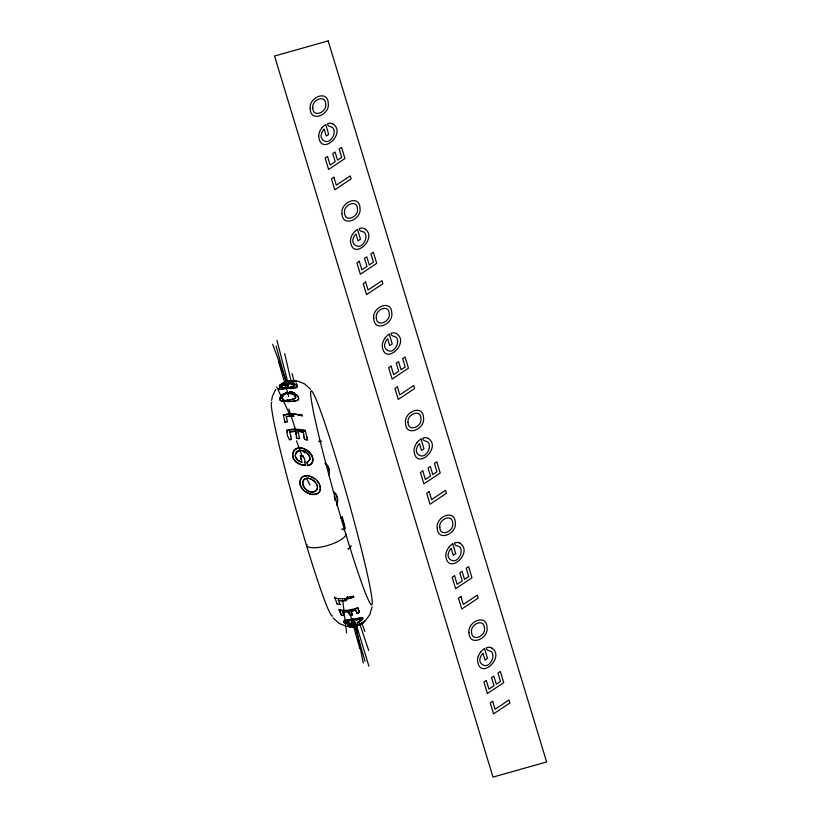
<?xml version="1.0" encoding="UTF-8"?>
<svg xmlns="http://www.w3.org/2000/svg" width="818" height="818" viewBox="0 0 818 818"><rect width="100%" height="100%" fill="white"/><g stroke="black" fill="none" stroke-linecap="round" stroke-linejoin="round"><path stroke-width="1.23" d="M318.713 136.177C320.584 157.24 347.036 133.119 332.967 123.958M350.462 240.993C352.333 262.057 378.785 237.936 364.726 228.774M337.507 501.557L337.548 499.307A11.687 10.654 70.9 0 0 337.466 498.172M295.738 397.436L294.695 395.339L291.29 393.662M360.401 619.666L360.401 619.819A4.581 1.155 -31.7 0 1 360.257 620.208A4.448 1.125 -31.3 0 0 360.401 619.942L360.227 619.349M328.816 474.368L329.02 469.307A8.344 7.168 47.1 0 0 327.261 465.299M329 473.438L329.194 471.025M271.576 400.38L272.568 395.82L275.758 389.46M372.078 606.864L369.777 614.717L365.523 620.484M328.805 474.379L328.539 475.299M337.016 504.205L336.617 505.463C338.182 501.158 338.182 495.156 333.959 492.354A6.595 6.299 -88 0 0 333.345 491.996M293.141 452.272C291.658 456.209 293.877 460.667 297.261 462.845A16.319 13.2 -16.2 0 0 298.314 463.377M321.76 133.017C318.478 139.224 326.985 145.001 331.208 139.05C333.519 136.626 334.859 132.966 333.846 129.673C333.315 125.532 327.169 127.874 327.619 123.661A6.738 6.35 -7 0 1 333.018 123.876M280.922 387.374L281.433 386.648M360.237 620.218C350.104 628.592 370.605 615.739 359.501 617.825C356.873 619.471 335.728 619.574 347.752 623.93M279.817 385.513L286.883 381.536L281.678 383.908L285.594 381.965M363.161 622.447L365.145 620.842M319.03 492.262A6.687 6.268 5.2 0 1 316.096 494.195A6.697 6.278 5.2 0 0 319.02 492.262L319.153 492.037A6.217 5.828 49.7 0 0 320.288 489.236M293.897 385.871L294.02 385.237A8.763 2.352 -0.6 0 0 293.273 384.664M279.746 387.231L278.918 389.542L288.181 388.223L287.895 385.125L285.308 385.636L285.472 387.64L280.86 387.64A6.605 1.35 -32.6 0 1 280.85 387.405M346.28 598.224L347.732 596.864L347.21 597.314M281.76 395.206C279.582 396.75 278.754 401.096 282.394 401.331M296.74 381.045L292.251 380.605L286.658 381.617M364.848 621.169L363.325 622.334M295.717 449.062C292.619 451.015 291.914 455.36 293.498 458.499M343.529 529.911L345.319 528.387L343.182 520.463M342.599 518.346L342.21 516.925L340.738 518.121M342.21 516.925L340.595 518.223M349.807 597.58L351.126 596.598L351.372 597.774M294.5 383.99L289.347 383.121L283.785 384.44A7.137 3.282 -25 0 0 282.721 385.033L279.541 387.446L278.744 389.45M350.227 597.242L351.126 596.598M347.118 621.578L346.73 622.048A6.605 1.667 1.4 0 0 346.75 622.293C363.57 626.833 334.368 621.864 353.724 619.962M364 621.639C367.282 619.451 359.276 624.696 363.57 621.915M295.359 449.317C299.603 446.26 305.4 448.622 308.826 451.843M281.627 385.656L285.206 383.877M361.362 623.684L362.926 622.682L359.552 624.328L360.309 624.001M361.587 623.561L362.783 622.733M289.664 392.251L283.856 393.632A6.35 3.742 -28.3 0 0 281.852 395.247A6.452 3.814 -28.3 0 1 284.296 393.519M360.298 624.093L354.542 626.087M309.306 475.994L306.126 475.708L303.222 476.546A6.35 6.227 76.7 0 0 301.228 478.274C298.263 482.313 300.748 488.009 304.224 490.872M356.127 611.291L355.574 609.931L351.116 611.486M304.01 476.178L303.611 476.352A6.452 6.319 76.2 0 0 301.239 478.274L301.065 478.479A6.155 5.603 -81.5 0 0 300.145 481.475M355.574 609.931L351.045 611.322L351.873 613.398M344.726 620.719L343.816 621.373L344.276 622.345M285.451 392.896L287.527 392.364M357.599 624.809L351.628 626.097M313.989 491.679L314.286 491.587A4.898 4.622 -4 0 0 316.392 490.248A4.969 4.673 -4.4 0 1 313.979 491.638L313.683 491.751A6.155 5.644 -5 0 1 312.098 491.833L311.781 491.853A6.063 5.542 -4.9 0 0 313.969 491.628M293.713 384.849C290.564 380.554 274.224 388.714 284.511 387.804M348.693 620.974L350.452 620.576M298.233 448.039L296.791 448.479A7.137 6.933 -61.3 0 0 295.717 449.072M286.259 383.56L287.967 383.233M355.503 625.422L354.654 625.617M287.149 431.771C285.911 436.137 292.537 444.747 290.758 435.943M355.124 626.077L354.562 626.199M289.051 439.716L291.556 439.246M304.838 475.923L307.016 475.687M359.235 617.887L360.022 617.723M354.214 624.103L355.718 623.766L351.096 624.349M281.862 389.256L280.656 389.48M350.717 620.525L351.525 620.371M353.161 620.064L359.818 619.175M351.791 620.32L352.589 620.167M354.787 619.758L359.501 619.134M353.468 619.103L350.564 619.604M346.73 620.238L348.294 619.972M290.85 436.352L289.766 431.832L295.339 431.352L296.085 434.419M286.76 383.969L290.758 383.795L293.437 384.644M289.766 431.832L295.339 431.352M293.038 401.178L287.435 401.638M314.347 494.522L316.075 494.144L310.267 494.144M290.073 387.303L293.682 386.035L290.053 387.006L290.134 387.977L295.697 387.139L296.924 386.352L296.484 385.227M342.701 611.823L348.529 611.68C347.967 614.604 352.967 617.13 352.006 613.705M350.043 615.453L352.517 614.962M291.729 401.362L291.29 401.403A8.333 1.595 -7.3 0 1 289.879 401.587M350.452 626.486C348.182 626.731 352.507 626.281 350.779 626.465M349.317 626.578C352.241 626.752 343.662 626.118 348.744 626.547M352.793 624.298L345.37 623.06M289.541 401.546L288.672 401.597M349.859 626.629L351.014 626.639M347.292 626.251L349.225 626.261L347.609 626.261M296.515 436.199C294.93 438.571 300.267 439.45 299.429 437.65M297.067 438.458L299.644 438.571M287.445 400.145L286.893 400.135M300.666 457.262C300.462 451.792 306.351 459.604 304.766 462.426M300.237 455.585L303.028 455.708L303.181 456.311M293.611 380.728L289.224 380.994L293.907 380.738L292.036 373.54M298.55 434.061C295.39 429.736 305.523 431.137 303.662 435.186M297.916 431.423L302.885 432.006M304.603 461.812L305.574 465.524L300.707 464.573M305.574 465.524L303.979 465.37M312.548 494.542L311.627 494.43M301.188 447.998L299.337 447.896A8.18 7.986 -65.7 0 0 298.233 448.049M343.09 612.825C345.912 615.79 342.149 616.516 340.963 614.175M344.225 615.637L341.351 615.136L340.697 613.51M362.19 617.549L361.893 617.508A14.663 1.687 -7.8 0 1 361.863 618.183M282.987 401.433L280.155 400.114M348.713 624.124L349.388 624.226M304.112 437.027C302.527 439.297 308.662 441.076 307.271 438.704M304.685 439.368L307.578 439.951M310.717 494.256L309.817 494.011M301.106 458.949L301.985 462.354L297.875 460.309L295.502 456.546A6.605 5.685 -54.4 0 1 295.329 455.677L295.502 453.867A4.397 4.029 -43.8 0 1 296.525 451.884M301.985 462.354C286.32 457.047 302.476 443.172 308.897 455.37M301.77 464.91L298.253 463.458M297.803 381.116L304.449 383.806L310.564 389.256M345.84 626.128L339.194 623.439L333.079 617.989M291.729 393.785L292.578 394.082M293.703 383.693L296.607 385.35A11.677 3.241 5.3 0 1 296.893 385.687M283.488 399.562L282.404 398.724A7.699 3.282 -35.5 0 1 282.169 398.131L282.772 396.26A4.151 1.973 -28 0 1 283.652 395.298M307.169 478.264A8.497 8.395 47.7 0 1 311.116 479.103L314.04 480.923L316.341 483.581M292.987 394.256L293.744 394.654M396.485 333.591C410.544 342.752 384.092 366.863 382.221 345.799A14.059 13.252 -7 0 1 383.049 341.812A16.503 15.552 -7 0 1 385.309 337.742M428.233 438.407C442.303 447.569 415.851 471.679 413.98 450.616A14.059 13.252 -7 0 1 414.798 446.628A16.503 15.552 -7 0 1 417.068 442.558M459.992 543.213C474.051 552.375 447.599 576.496 445.728 555.432A14.059 13.252 -7 0 1 446.556 551.444A16.503 15.552 -7 0 1 448.816 547.375M491.741 648.03C505.81 657.191 479.358 681.302 477.487 660.249A14.059 13.252 -7 0 1 478.315 656.251M294.572 393.499L298.253 396.679M298.948 463.826L296.044 461.904M333.366 492.027L333.959 492.354M313.11 480.207L315.298 482.17M304.981 491.485L304.214 490.861M296.198 394.491L298.11 396.423M314.787 478.653C316.709 479.144 320.503 486.045 319.204 483.714M308.161 451.26L311.801 455.687A11.677 10.348 26.7 0 1 312.292 456.659M303.509 490.197L300.912 486.567A9.059 8.17 -80.9 0 1 299.848 481.454M306.934 478.377A5.798 5.716 42.5 0 0 305.717 478.653L305.257 478.827A4.305 4.254 85.6 0 0 303.693 480.064A4.397 4.284 -76.2 0 0 302.65 482.722A6.636 6.237 -74.4 0 0 303.253 485.698L305.267 488.673M294.961 395.595L295.727 396.955A5.194 2.25 -5.8 0 1 293.693 398.949M282.496 398.857L282.599 398.979A9.479 4.029 -28.9 0 0 282.946 399.337M317.425 481.137L318.948 483.264M310.615 453.837C314.337 457.456 313.366 464.818 307.568 465.36L306.893 462.702M280.83 386.485L281.729 387.906M357.578 623.091L357.282 622.549M316.341 483.581L317.445 486.669A4.928 4.775 13.9 0 1 316.423 490.268A5.194 5.041 15.9 0 0 317.272 485.698M303.55 486.352L303.907 486.976A10.245 9.785 -63.4 0 0 304.552 487.855M352.231 622.876L352.66 623.674L351.801 622.038L354.501 621.557L355.666 623.684L354.726 622.007M352.129 622.682L351.801 622.038L354.603 621.762M306.75 478.673L310.002 485.054M316.627 484.082L316.873 484.604M276.689 386.832L290.165 415.329M359.429 612.15L357.026 613.49M356.648 612.57C356.74 614.574 360.523 612.426 358.979 611.066M359.092 611.343L358.857 610.79M356.791 612.917L356.075 611.179M358.918 610.934L358.499 609.921M352.129 614.011L351.812 613.244M358.57 610.085L358.1 608.919M344.122 615.392L343.754 614.482M358.172 609.093L357.824 608.234M349.122 613.193L349.337 613.735M357.967 608.582L357.548 607.529M343.478 613.786L342.609 611.567L348.601 611.874M339.306 609.942L340.83 613.848M357.691 607.886C352.793 609.349 345.237 611.659 339.163 609.563L340.155 612.13M348.683 612.068L348.897 612.641M340.288 612.477L340.564 613.173M296.494 440.851L302.394 456.659M272.711 344.368L286.74 382.272M340.094 604.747L338.284 599.686M337.169 604.175L334.644 597.089M353.765 597.416L353.182 595.801M309.511 456.638L309.889 458.775A4.448 4.008 15.3 0 1 309.817 459.379L306.944 462.876M361.914 623.265L364.808 631.516M359.603 623.367L368.714 650.484M288.907 409.041L296.576 432.845M319.664 440.074L320.032 441.26M320.247 441.935L320.513 442.783M304.756 452.344L304.92 452.875M389.245 334.143L392.231 343.989L389.757 345.636L387.681 338.795A10.552 9.949 -7 0 0 385.278 342.65C381.924 348.969 390.707 354.654 394.849 348.54C397.098 346.086 398.386 342.435 397.313 339.173C396.699 335.124 390.667 337.507 391.127 333.284A6.738 6.35 -7 0 1 396.526 333.499M420.994 438.959L423.98 448.806L421.505 450.452L419.429 443.612A10.552 9.949 -7 0 0 417.037 447.456C413.683 453.786 422.466 459.471 426.607 453.356C428.847 450.902 430.145 447.241 429.072 443.98C428.458 439.92 422.405 442.364 422.886 438.1A6.738 6.35 -7 0 1 428.284 438.315M452.753 543.765L455.738 553.622L453.264 555.269L451.188 548.418A10.552 9.949 -7 0 0 448.785 552.273C445.483 558.469 454.01 564.256 458.233 558.305C460.534 555.872 461.873 552.222 460.861 548.929C460.35 544.757 454.174 547.181 454.644 542.917A6.738 6.35 -7 0 1 460.033 543.121M484.512 648.582L487.497 658.429L485.023 660.075L482.947 653.234A10.552 9.949 -7 0 0 480.544 657.089C477.191 663.408 485.974 669.093 490.115 662.979C492.364 660.525 493.653 656.874 492.579 653.613C491.966 649.574 485.923 651.966 486.393 647.723A6.738 6.35 -7 0 1 491.792 647.938M356.617 625.729L368.898 666.23M278.314 360.728L288.682 396.587M353.795 622.017L365.012 661.322M349.726 612.437L359.777 648.48M276.075 346.014L287.077 385.534M342.405 517.63L343.366 521.168M344.133 523.99L344.511 525.391M276.934 340.421L287.588 381.372M349.879 545.718L350.625 548.602M300.564 456.843L301.208 459.368M334.94 498.54L335.094 499.215M306.811 436.843L307.425 439.327M306.965 437.466L305.349 430.81M303.55 434.726L304.224 437.497M299.541 438.111L298.447 433.622M295.973 433.969L296.617 436.648M305.492 431.403L305.206 430.227L303.989 429.931L294.347 428.959L286.75 430.084L287.21 432.016M284.684 353.652L290.911 380.36M287.527 421.965L286.208 416.035M285.042 422.671L283.304 414.757M302.006 416.403L301.515 414.215M355.646 625.064L363.264 662.999M329.02 469.307L329.122 470.053M342.65 600.013L346.617 632.876M288.181 388.223C289.531 384.664 284.378 384.194 285.472 387.64M307.139 544.655A4.233 1.391 -16.9 0 0 306.648 546.005A21.166 6.973 -16.9 0 0 326.995 545.698A21.166 6.973 -16.9 0 0 346.045 534.88A110.972 5.982 74.2 0 1 343.243 525.545A111.115 5.992 74.2 0 1 313.652 394.01A111.115 5.992 74.2 0 1 366.178 569.072A111.115 5.992 74.2 0 1 346.034 534.87A4.233 1.391 -16.9 0 0 345.595 533.97M332.609 615.872A111.115 5.992 74.2 0 1 297.271 514.011A111.115 5.992 74.2 0 1 271.883 402.262M480.534 652.161A15.808 14.908 -7 0 1 484.522 648.602M478.274 656.24A16.503 15.552 -7 0 1 480.575 652.181M448.775 547.344A15.808 14.908 -7 0 1 452.773 543.786M417.027 442.528A15.808 14.908 -7 0 1 421.014 438.98M385.268 337.722A15.808 14.908 -7 0 1 389.256 334.163M364.767 228.682A6.738 6.35 -7 0 0 359.399 228.539C358.877 232.67 364.194 230.267 365.257 233.651C366.75 236.77 365.656 240.553 363.601 243.14C359.818 249.868 350.002 244.694 353.509 237.833A10.552 9.949 -7 0 1 355.922 233.989L357.998 240.829L360.472 239.173L357.486 229.326A15.808 14.908 -7 0 0 353.519 232.905A16.503 15.552 -7 0 0 351.259 236.985A14.059 13.252 -7 0 0 350.441 240.993M321.771 133.017A10.552 9.949 -7 0 1 324.173 129.172L326.239 136.013L328.713 134.367L325.738 124.52A15.808 14.908 -7 0 0 321.76 128.089M321.801 128.119A16.503 15.552 -7 0 0 319.501 132.179A14.059 13.252 -7 0 0 318.693 136.177M353.376 597.12A22.976 16.82 8 0 1 346.075 599.042M346.566 600.494A23.149 17.659 11.6 0 1 338.192 600.381A23.241 17.71 11.5 0 0 346.556 600.463M340.124 604.471A23.016 18.068 11.9 0 1 337.241 603.909M344.45 598.623A23.037 17.137 9.4 0 1 334.419 597.794M357.793 607.733A23.098 20.174 21.5 0 1 348.928 610.872M348.887 610.657A23.139 19.397 15.1 0 1 339.041 610.126M360.769 620.228A6.595 2.28 -28.9 0 1 357.394 622.518M360.564 620.136A4.908 2.209 -20.9 0 1 357.732 622.948M359.951 619.073A7.924 1.953 -33 0 1 360.309 619.645M354.194 624.236A12.679 7.986 -28.7 0 1 352.752 624.42M356.444 620.105A15.552 2.065 -22.4 0 1 358.488 619.512M361.597 620.259A7.894 1.871 -38.7 0 0 362.466 617.672A11.687 2.72 -36.8 0 0 362.118 617.61M363.151 622.887A14.898 4.683 -9.3 0 1 358.897 625.167M362.732 622.518A6.697 1.319 -25.5 0 1 360.124 623.991M357.077 625.289A8.436 2.73 -24.2 0 0 358.662 624.696A11.922 2.924 -10.2 0 0 359.634 624.338M353.887 626.813A15.522 5.225 -23.9 0 1 349.92 627.069M351.781 625.964A6.35 0.91 -7.9 0 1 349.593 626.128M352.19 625.882A6.452 0.93 -7.9 0 1 349.685 626.087M359.347 624.318A11.391 2.546 -11.4 0 1 358.345 624.717A8.262 1.759 -11.7 0 1 354.93 625.78M358.335 624.717A8.497 1.82 -11.7 0 1 355.135 625.698M355.769 625.985A4.877 1.063 -11.3 0 1 350.697 626.7M355.472 626.118A4.939 1.155 -11.3 0 1 350.636 626.741M355.349 625.525A11.789 0.982 -10 0 1 354.051 625.688M355.728 625.433A11.544 2.209 -18.4 0 1 353.458 625.872M354.777 625.668A11.953 1.145 -11.2 0 1 353.56 625.821M355.288 625.658A11.585 2.26 -18.7 0 1 353.192 626.046M356.945 625.494A8.64 2.219 -22 0 1 354.971 626.026M361.883 623.643A5.44 1.462 -22.4 0 1 356.525 626.036M361.904 623.653A5.562 1.544 -22.6 0 1 356.178 626.148M361.444 620.238A22.976 21.749 -70.5 0 1 360.544 620.76M350.554 623.96A23.037 21.636 -68.7 0 0 352.814 623.715A23.149 21.749 -69.1 0 1 350.523 623.95M349.01 596.721A15.021 3.906 -27.5 0 1 349.266 596.516M348.959 548.234A22.976 7.659 -35.9 0 1 348.161 548.919M349.03 548.244A23.098 7.781 -35.9 0 1 348.243 548.929M351.331 546.005A22.976 10.072 -34.6 0 1 350.104 547.201M342.762 528.643A23.098 4.07 -35.5 0 1 341.689 529.491M334.92 498.735A7.924 7.423 72.4 0 1 335.155 500.299A8.773 8.313 72 0 0 335.053 499.215M334.071 492.191A7.894 7.086 71.8 0 1 337.261 498.182M325.206 463.53A7.434 6.411 46.5 0 1 328.754 469.307M320.615 441.403A22.986 11.237 -40.8 0 1 321.137 441.25M320.605 441.475A23.098 11.217 -40.7 0 1 321.106 441.331M318.683 441.71A22.976 9.141 -37.2 0 1 319.071 441.546M303.969 452.426A23.027 9.571 -38.2 0 1 305.492 451.055M287.783 381.362A23.098 21.166 62.4 0 1 296.77 381.29M279.705 385.35A23.139 21.442 75.1 0 1 287.752 381.27M297.159 387.211A6.605 1.115 -2.7 0 1 289.582 388.622M293.621 386.055A4.581 1.207 0.1 0 0 293.979 385.769L294.061 385.605A7.924 2.117 1.5 0 0 293.488 384.869M287.885 388.09A13.528 2.761 -1.8 0 0 286.341 388.284A12.679 2.004 -3.1 0 0 284.858 388.519M283.396 388.795A13.364 1.493 -4.9 0 1 284.654 388.56M282.629 388.478A14.928 1.636 -20.9 0 1 281.474 388.765M285.206 383.979A8.18 3.967 -24.9 0 1 286.228 383.662M288.621 382.047A14.663 8.313 -28 0 1 294.255 383.264M296.566 385.677A7.894 2.137 7.3 0 1 295.543 387.435M289.889 391.74A14.898 10.767 -29.5 0 1 294.766 393.294A14.622 10.624 -29.9 0 0 289.48 391.658M298.049 397.098A7.434 3.517 9.4 0 1 296.791 400.677M298.365 397.067A8.344 3.937 10 0 1 298.355 399.215M296.586 400.472A6.687 2.127 -6.2 0 1 293.12 401.331A6.697 2.137 -6.1 0 0 296.586 400.472M288.386 401.004A15.522 2.751 -7.5 0 1 284.817 400.994M287.19 393.611A8.497 5.562 -24.6 0 1 290.799 393.632A8.262 5.399 -24.6 0 0 286.954 393.632M283.427 395.176A4.877 3.211 -25.2 0 1 287.241 393.325M286.985 393.325A4.939 3.303 -25.4 0 0 283.386 395.145A4.397 2.239 -26.8 0 0 282.19 397.129A6.82 2.924 -32.8 0 0 282.537 398.836M284.214 400.462A11.749 4.724 -23.2 0 1 282.844 399.726M286.412 400.605A11.544 3.671 -13.4 0 1 284.224 400.278M287.016 400.217A8.63 2.229 -9.6 0 0 289.122 400.186A8.395 2.157 -9.5 0 1 287.292 400.227M295.646 397.436A4.928 2.096 -6.1 0 1 293.734 398.969A5.44 1.339 -9.1 0 1 289.603 399.726M293.693 399.01A5.368 1.36 -9.2 0 1 289.828 399.726M292.312 414.205A22.976 14.182 12.7 0 1 301.198 415.309A23.098 14.315 12.8 0 0 292.302 414.164M293.529 414.276A22.976 16.155 13.9 0 1 302.302 415.442M286.617 416.618A23.149 15.215 13.9 0 1 293.918 415.984M286.607 416.607A23.241 15.307 14 0 1 293.918 415.963M284.807 422.436A23.016 14.632 12.4 0 1 287.312 421.679M292.118 413.693A23.027 15.777 14 0 0 283.713 415.217A23.139 15.879 14.1 0 1 292.118 413.683M296.014 430.268A23.098 11.278 9.2 0 1 304.715 431.372M287.343 430.667A23.139 13.057 9.7 0 1 295.789 429.716M307.629 465.657A6.595 5.726 6 0 0 312.241 462.906A7.894 6.902 29.4 0 0 312.108 456.72M306.719 462.221A4.908 4.029 -9.7 0 0 309.777 459.368A4.581 4.121 16.1 0 0 309.899 458.417L309.807 457.702A7.924 7.106 19 0 0 308.846 455.391M304.061 465.145A12.802 8.569 -2.4 0 1 301.893 464.716M295.37 449.327A6.237 5.92 -54.6 0 0 294.715 449.88A6.074 5.44 -54.9 0 0 293.273 452.313M309.276 476.127A14.898 14.448 30.7 0 1 314.664 478.806A14.622 14.151 30.2 0 0 308.826 476.035M319.521 485.013A7.423 6.892 54 0 1 319.194 492.385M319.695 484.921A8.344 7.71 54.4 0 1 320.39 489.256M314.357 494.542A8.333 7.403 -2.3 0 1 312.997 494.593M307.179 478.346A5.481 5.409 47.6 0 0 305.492 478.734A4.407 4.366 82.2 0 0 303.683 480.064A4.151 4.008 -72 0 0 302.946 481.403L302.905 484.675A7.628 7.076 -78.6 0 0 303.222 485.708M305.002 488.428A11.841 11.391 -43.6 0 0 306.597 489.88A10.358 9.785 -14.9 0 0 311.73 492.119A10.307 9.724 -14.1 0 1 306.576 489.9A12.004 11.534 -38.3 0 1 305.247 488.694M359.623 619.052A8.773 2.168 -30.9 0 1 360.257 619.328M347.272 621.568A4.397 0.91 -7 0 1 348.652 621.066M351.014 624.471A16.421 9.029 -23.5 0 1 349.296 624.328M348.509 624.298A16.319 7.597 -16.7 0 1 347.548 624.073M344.879 623.122A13.415 3.773 0.9 0 1 343.959 622.355M344.051 620.698A6.074 1.186 -1.5 0 1 345.82 620.075M346.791 597.999A16.309 6.748 -19.7 0 1 347.507 597.334M334.122 496.7A4.448 4.202 73.3 0 1 334.296 496.976M337.66 501.577A16.084 15.706 37.9 0 1 337.139 504.246M325.145 463.724A6.217 5.481 45.4 0 1 327.098 465.422M282.425 385.411A5.225 2.536 -23.8 0 1 286.965 383.57M281.3 386.689A4.397 1.227 -24.9 0 1 282.65 385.564M281.075 389.266A16.421 0.992 -7.4 0 1 282.435 388.979M279.858 389.276A13.415 2.382 -31.7 0 1 278.948 389.317M280.329 387.108A6.074 1.646 -30.6 0 1 282.026 385.759M296.136 383.519A15.225 5.746 -9.5 0 1 297.067 385.125M298.498 399.225A6.217 2.904 6.9 0 1 296.995 400.585M288.417 400.973A15.45 2.771 -7.6 0 1 284.848 400.973M280.185 400.094A9.059 3.63 -39.2 0 1 279.971 397.609M280.646 397.374A6.155 2.556 -38.4 0 1 282.046 395.462M285.155 401.382A11.728 4.622 -21.8 0 1 282.629 399.92M309.48 456.649A8.773 7.935 15 0 0 308.427 454.736L305.012 451.628L300.492 450.309A5.225 5.112 -62.3 0 0 296.433 451.771M300.768 464.491A16.421 12.27 -6.9 0 1 299.01 463.755M296.075 461.863A14.243 12.178 -35.6 0 1 294.746 460.534A13.415 11.421 -51.4 0 1 293.417 458.54M301.208 447.916A14.744 14.448 84.8 0 1 308.049 451.393M308.989 451.689A16.084 15.46 -1.2 0 1 310.779 453.724M306.924 478.274A8.262 8.17 48.4 0 1 311.116 479.113M363.212 622.887A14.622 4.693 -9.1 0 1 358.57 625.371M353.846 626.844A15.45 5.164 -23.8 0 1 349.879 627.089M356.628 625.637A8.548 2.209 -22 0 1 355.196 626.015M312.773 107.925C312.916 118.385 327.057 112.127 325.717 104.234C325.584 93.784 311.433 100.031 312.773 107.925M344.531 212.741C344.675 223.202 358.816 216.934 357.476 209.05C357.333 198.6 343.182 204.848 344.531 212.741M376.29 317.558C376.433 328.018 390.575 321.75 389.235 313.856C389.071 303.396 374.951 309.664 376.29 317.558M408.039 422.374C408.182 432.824 422.323 426.567 420.984 418.673C420.851 408.223 406.699 414.47 408.039 422.374M439.798 527.181C439.941 537.641 454.082 531.373 452.743 523.489C452.589 513.029 438.458 519.287 439.798 527.181M471.546 631.997C471.7 642.457 485.841 636.189 484.491 628.296C484.348 617.856 470.207 624.093 471.546 631.997M310.237 108.661C310.441 123.221 330.114 114.5 328.263 103.508C328.049 88.978 308.366 97.649 310.237 108.661M341.985 213.467C342.2 228.028 361.873 219.316 360.022 208.314C359.808 193.794 340.114 202.465 341.985 213.467M373.744 318.284C373.949 332.844 393.632 324.122 391.771 313.13C391.566 298.611 371.873 307.271 373.744 318.284M405.503 423.1C405.708 437.661 425.38 428.939 423.53 417.947C423.315 403.417 403.632 412.088 405.503 423.1M437.252 527.907C437.466 542.467 457.139 533.755 455.289 522.753C455.074 508.234 435.38 516.904 437.252 527.907M469.011 632.723C469.215 647.283 488.898 638.561 487.037 627.57C486.822 613.05 467.139 621.711 469.011 632.723M296.402 381.781C290.574 381.086 296.597 381.127 296.402 381.781M288.928 381.495C283.948 382.824 289.449 380.81 288.928 381.495M281.443 384.225L279.214 385.82L281.464 384.174M327.537 156.473L325.155 158.058L328.601 169.428L344.961 158.539L341.587 147.404L339.184 148.999L341.699 157.322L337.507 160.113L335.063 152.036L332.773 153.559L335.216 161.647L330.135 165.031L327.537 156.473M333.887 177.22L331.454 178.845L334.777 189.786L351.126 178.886L350.216 175.911L336.3 185.185L333.887 177.22M359.296 261.279L356.914 262.875L360.36 274.245L376.709 263.345L373.335 252.21L370.932 253.815L373.458 262.138L369.266 264.93L366.822 256.852L364.521 258.376L366.975 266.453L361.893 269.848L359.296 261.279M365.636 282.036L363.212 283.652L366.525 294.603L382.875 283.703L381.975 280.717L368.049 290.001L365.636 282.036M391.055 366.096L388.673 367.681L392.119 379.061L408.468 368.161L405.094 357.026L402.691 358.621L405.207 366.945L401.024 369.746L398.57 361.658L396.28 363.182L398.734 371.27L393.642 374.654L391.055 366.096M397.395 386.853L394.961 388.468L398.284 399.409L414.634 388.519L413.734 385.534L399.808 394.818L397.395 386.853M422.804 470.912L420.421 472.497L423.867 483.867L440.227 472.978L436.853 461.843L434.44 463.438L436.965 471.761L432.773 474.552L430.329 466.475L428.039 467.998L430.483 476.086L425.401 479.471L422.804 470.912M429.153 491.669L426.72 493.285L430.033 504.225L446.393 493.326L445.483 490.35L431.567 499.624L429.153 491.669M454.563 575.719L452.18 577.314L455.626 588.684L471.976 577.784L468.602 566.649L466.199 568.254L468.724 576.578L464.532 579.369L462.078 571.291L459.788 572.815L462.242 580.892L457.16 584.287L454.563 575.719M460.902 596.475L458.479 598.091L461.792 609.042L478.141 598.142L477.242 595.156L463.315 604.441L460.902 596.475M486.321 680.535L483.939 682.12L487.385 693.5L503.735 682.601L500.36 671.466L497.957 673.071L500.473 681.384L496.291 684.185L493.837 676.097L491.546 677.621L493.99 685.709L488.908 689.093L486.321 680.535M492.661 701.292L490.227 702.907L493.551 713.848L509.9 702.959L509 699.973L495.074 709.257L492.661 701.292M328.171 40.9L274.551 56.043L492.998 777.1L546.618 761.957L328.171 40.9M344.511 598.96A22.976 18.252 13.7 0 0 353.713 596.424A23.098 18.293 13.6 0 1 344.501 598.899M351.014 623.193A23.149 21.473 -66.1 0 0 352.947 622.927A23.241 21.565 -66.2 0 1 351.014 623.193M305.523 491.608A15.522 13.681 -3.1 0 0 309.92 493.775A15.45 13.63 -3.3 0 1 305.523 491.598"/></g></svg>
